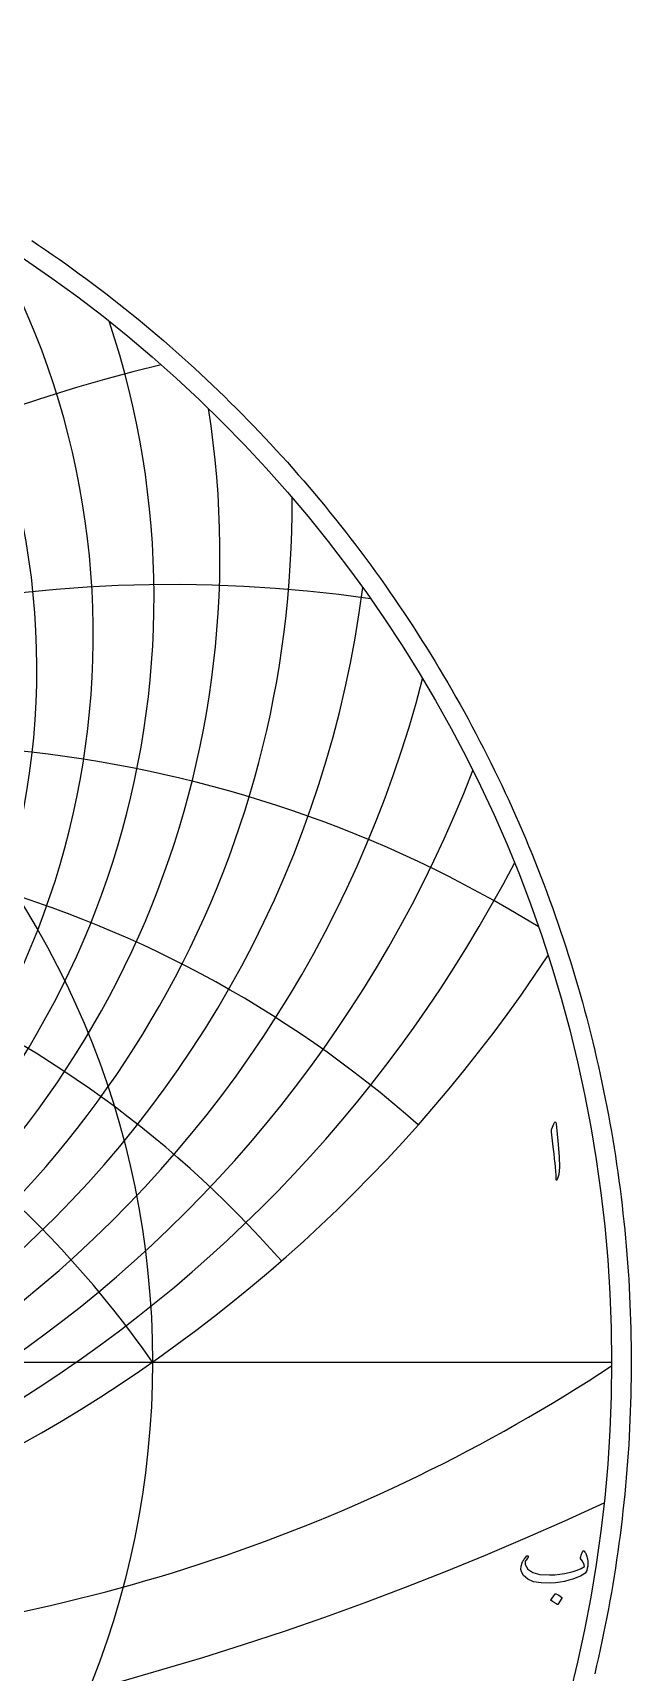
# Model space of a CAD drawing. Header units: millimetres. Extents: x -80 to 80, y -80 to 82.
# Drawn here: x 44.7 to 80.4, y -18.5 to 79.2 of the extents above; entities that cross this region are included whole.
import ezdxf

# ---------------------------------------------------------------- set-up
doc = ezdxf.new("R2010")
doc.units = ezdxf.units.MM
for name, color, linetype in [('CUT_OUTER', 1, 'Continuous'), ('ENGRAVE', 7, 'Continuous'), ('ENGRAVE_FINE', 8, 'Continuous'), ('TEXT', 5, 'Continuous')]:
    doc.layers.add(name, color=color, linetype=linetype)

msp = doc.modelspace()

# ---------------------------------------------------------------- linework, layer by layer
at = {"layer": 'CUT_OUTER'}
msp.add_lwpolyline([(44.6512, 66.8252), (45.0604, 66.55), (45.4679, 66.2722), (45.8736, 65.992), (46.2777, 65.7093), (46.68, 65.4241), (47.0806, 65.1364), (47.4794, 64.8463), (47.8764, 64.5538), (48.2715, 64.2588), (48.6649, 63.9614), (49.0565, 63.6616), (49.4462, 63.3594), (49.834, 63.0548), (50.22, 62.7479), (50.604, 62.4385), (50.9862, 62.1269), (51.3664, 61.8128), (51.7447, 61.4965), (52.1211, 61.1778), (52.4955, 60.8569), (52.8679, 60.5336), (53.2384, 60.2081), (53.6068, 59.8803), (53.9732, 59.5502), (54.3376, 59.2179), (54.6999, 58.8834), (55.0602, 58.5467), (55.4184, 58.2077), (55.7745, 57.8666), (56.1285, 57.5233), (56.4804, 57.1778), (56.8302, 56.8302), (57.1778, 56.4804), (57.5233, 56.1285), (57.8666, 55.7745), (58.2077, 55.4184), (58.5467, 55.0602), (58.8834, 54.6999), (59.2179, 54.3376), (59.5502, 53.9732), (59.8803, 53.6068), (60.2081, 53.2384), (60.5336, 52.8679), (60.8569, 52.4955), (61.1778, 52.1211), (61.4965, 51.7447), (61.8128, 51.3664), (62.1269, 50.9862), (62.4385, 50.604), (62.7479, 50.22), (63.0548, 49.834), (63.3594, 49.4462), (63.6616, 49.0565), (63.9614, 48.6649), (64.2588, 48.2715), (64.5538, 47.8764), (64.8463, 47.4794), (65.1364, 47.0806), (65.4241, 46.68), (65.7093, 46.2777), (65.992, 45.8736), (66.2722, 45.4679), (66.55, 45.0604), (66.8252, 44.6512), (67.0979, 44.2403), (67.3681, 43.8278), (67.6358, 43.4136), (67.9009, 42.9978), (68.1634, 42.5803), (68.4234, 42.1613), (68.6808, 41.7406), (68.9356, 41.3184), (69.1879, 40.8947), (69.4375, 40.4694), (69.6845, 40.0426), (69.9289, 39.6142), (70.1706, 39.1844), (70.4098, 38.7531), (70.6462, 38.3204), (70.88, 37.8862), (71.1111, 37.4505), (71.3396, 37.0135), (71.5654, 36.5751), (71.7884, 36.1353), (72.0088, 35.6941), (72.2265, 35.2516), (72.4414, 34.8078), (72.6536, 34.3626), (72.8631, 33.9162), (73.0698, 33.4684), (73.2738, 33.0195), (73.475, 32.5692), (73.6735, 32.1178), (73.8692, 31.6651), (74.0621, 31.2113), (74.2522, 30.7563), (74.4395, 30.3001), (74.624, 29.8428), (74.8057, 29.3843), (74.9846, 28.9248), (75.1607, 28.4641), (75.3339, 28.0024), (75.5043, 27.5396), (75.6719, 27.0758), (75.8366, 26.611), (75.9985, 26.1452), (76.1575, 25.6784), (76.3136, 25.2106), (76.4668, 24.7419), (76.6172, 24.2722), (76.7647, 23.8016), (76.9093, 23.3302), (77.051, 22.8578), (77.1898, 22.3846), (77.3257, 21.9106), (77.4587, 21.4357), (77.5888, 20.96), (77.7159, 20.4836), (77.8401, 20.0063), (77.9614, 19.5283), (78.0798, 19.0496), (78.1952, 18.5701), (78.3077, 18.09), (78.4172, 17.6092), (78.5238, 17.1277), (78.6274, 16.6455), (78.728, 16.1628), (78.8257, 15.6794), (78.9204, 15.1954), (79.0122, 14.7109), (79.101, 14.2258), (79.1868, 13.7402), (79.2696, 13.2541), (79.3494, 12.7674), (79.4263, 12.2803), (79.5001, 11.7927), (79.571, 11.3047), (79.6388, 10.8163), (79.7037, 10.3274), (79.7656, 9.8381), (79.8244, 9.3485), (79.8803, 8.8586), (79.9332, 8.3683), (79.983, 7.8776), (80.0298, 7.3867), (80.0736, 6.8955), (80.1144, 6.4041), (80.1522, 5.9124), (80.187, 5.4205), (80.2188, 4.9283), (80.2475, 4.436), (80.2732, 3.9436), (80.2959, 3.4509), (80.3155, 2.9582), (80.3322, 2.4653), (80.3458, 1.9724), (80.3564, 1.4793), (80.3639, 0.9863), (80.3685, 0.4931), (80.37, 0), (80.3685, -0.4931), (80.3639, -0.9863), (80.3564, -1.4793), (80.3458, -1.9724), (80.3322, -2.4653), (80.3155, -2.9582), (80.2959, -3.4509), (80.2732, -3.9436), (80.2475, -4.436), (80.2188, -4.9283), (80.187, -5.4205), (80.1522, -5.9124), (80.1144, -6.4041), (80.0736, -6.8955), (80.0298, -7.3867), (79.983, -7.8776), (79.9332, -8.3683), (79.8803, -8.8586), (79.8244, -9.3485), (79.7656, -9.8381), (79.7037, -10.3274), (79.6388, -10.8163), (79.571, -11.3047), (79.5001, -11.7927), (79.4263, -12.2803), (79.3494, -12.7674), (79.2696, -13.2541), (79.1868, -13.7402), (79.101, -14.2258), (79.0122, -14.7109), (78.9204, -15.1954), (78.8257, -15.6794), (78.728, -16.1628), (78.6274, -16.6455), (78.5238, -17.1277), (78.4172, -17.6092), (78.3077, -18.09), (78.1952, -18.5701)], dxfattribs=at)
at = {"layer": 'ENGRAVE'}
msp.add_lwpolyline([(-79.2, 0), (79.2, 0)], dxfattribs=at)
for radius in [79.2, 51.8435]:
    msp.add_circle((0, 0), radius, dxfattribs=at)
for centre, radius, start, end in [((0, 51.0186), 60.1601, 179.528592, 0.471408), ((0, -36.3012), 63.2892, 35, 145), ((0, -36.3012), 63.2892, 35, 145), ((0, 74.0402), 90.3864, 213.457046, 326.542954), ((22.8823, 85.3977), 102.4896, 273.6681, 303.332291)]:
    msp.add_arc(centre, radius, start, end, dxfattribs=at)
at = {"layer": 'ENGRAVE_FINE'}
for centre, radius, start, end in [((0, 41.3284), 44.9536, 136.796083, 43.203917), ((0, 43.3205), 48.3125, 150.489572, 29.510428), ((0, 45.5689), 51.9345, 161.537561, 18.462439), ((75.4251, -36.3012), 98.4605, 103.546168, 166.906822), ((75.4251, -36.3012), 98.4605, 103.546168, 166.906822), ((0, 48.1169), 55.865, 171.048618, 8.951382), ((0, 54.3421), 64.8898, 187.258895, 352.741105), ((53.1059, -36.3012), 82.6182, 81.834622, 163.271883), ((53.1059, -36.3012), 82.6182, 81.834622, 163.271883), ((0, 58.1741), 70.1431, 194.414995, 345.585005), ((36.54, -36.3012), 73.0801, 58.402944, 159.365942), ((36.54, -36.3012), 73.0801, 58.402944, 159.365942), ((0, 62.627), 76.0347, 201.114774, 338.885226), ((23.0354, -36.3012), 67.351, 48.483441, 155.100513), ((23.0354, -36.3012), 67.351, 48.483441, 155.100513), ((0, 67.8493), 82.7151, 207.44167, 332.55833), ((11.1596, -36.3012), 64.2655, 41.18827, 150.361903), ((11.1596, -36.3012), 64.2655, 41.18827, 150.361903), ((0, 160.5223), 186.3705, 245.003172, 294.996828)]:
    msp.add_arc(centre, radius, start, end, dxfattribs=at)
at = {"layer": 'TEXT'}
for points in [[(75.7594, 14.1821), (75.8071, 14.2746), (75.8455, 14.307), (75.8746, 14.2795), (75.8942, 14.1921), (76.0092, 12.9681), (76.0775, 12.2168), (76.0928, 11.6166), (76.0551, 11.1676), (75.9642, 10.8697), (75.9476, 10.8453), (75.933, 10.8322), (75.9202, 10.8303), (75.9092, 10.8397), (75.9005, 10.8544), (75.8942, 10.8734), (75.8905, 10.8969), (75.8892, 10.9246), (75.8892, 11.141), (75.8793, 11.3706), (75.8593, 11.6132), (75.8293, 11.8689), (75.8227, 11.9357), (75.8031, 12.1162), (75.7703, 12.4104), (75.7244, 12.8182), (75.6145, 13.7225), (75.612, 13.7706), (75.6145, 13.8149), (75.622, 13.8555), (75.6344, 13.8923)], [(77.5751, -11.2791), (77.6087, -11.3213), (77.6395, -11.3678), (77.6674, -11.4187), (77.6925, -11.474), (77.7149, -11.5333), (77.7344, -11.5964), (77.7511, -11.6632), (77.765, -11.7338), (77.7831, -11.8755), (77.7875, -12.016), (77.7781, -12.1553), (77.755, -12.2933), (77.72, -12.4164), (77.6751, -12.5157), (77.6201, -12.5912), (77.5552, -12.6431), (77.3491, -12.752), (77.1305, -12.8491), (76.8994, -12.9344), (76.6559, -13.0078), (76.3998, -13.0687), (76.1313, -13.1164), (75.8502, -13.1511), (75.5567, -13.1726), (75.0065, -13.167), (74.555, -13.0902), (74.2021, -12.9422), (73.9479, -12.723), (73.8437, -12.5516), (73.7956, -12.367), (73.8037, -12.1694), (73.868, -11.9586), (73.8897, -11.9131), (73.9148, -11.8668), (73.9434, -11.8195), (73.9754, -11.7712), (74.0109, -11.722), (74.0497, -11.6719), (74.0921, -11.6209), (74.1378, -11.5689), (74.1531, -11.5542), (74.169, -11.5452), (74.1856, -11.5417), (74.2028, -11.5439), (74.2143, -11.5483), (74.224, -11.5564), (74.2318, -11.5683), (74.2377, -11.5839), (74.2405, -11.5985), (74.239, -11.6126), (74.233, -11.626), (74.2227, -11.6388), (74.18, -11.6897), (74.1415, -11.7425), (74.1075, -11.7971), (74.0778, -11.8537), (74.0576, -11.9077), (74.0466, -11.9598), (74.0451, -12.0101), (74.0529, -12.0585), (74.209, -12.3411), (74.5025, -12.5394), (74.9334, -12.6534), (75.5017, -12.683), (75.8142, -12.671), (76.1119, -12.6449), (76.395, -12.6048), (76.6633, -12.5506), (76.9174, -12.4824), (77.1573, -12.4001), (77.3833, -12.3038), (77.5951, -12.1934), (77.5745, -12.0904), (77.5277, -11.9761), (77.4546, -11.8505), (77.3553, -11.7138), (77.3522, -11.7007), (77.3528, -11.6763), (77.3572, -11.6407), (77.3653, -11.5939), (77.3675, -11.5892), (77.369, -11.5851), (77.37, -11.5817), (77.3703, -11.5789), (77.3865, -11.5152), (77.4103, -11.444), (77.4415, -11.3653), (77.4802, -11.2791), (77.4974, -11.2529), (77.5189, -11.2441), (77.5448, -11.2529), (77.5751, -11.2791)], [(75.8315, -13.8221), (75.8377, -13.8159), (75.8465, -13.8121), (75.8577, -13.8109), (75.8715, -13.8121), (75.9686, -13.8515), (76.0601, -13.8996), (76.1459, -13.9564), (76.2262, -14.022), (76.234, -14.032), (76.2374, -14.042), (76.2365, -14.052), (76.2312, -14.062), (75.9964, -14.4417), (75.9876, -14.4507), (75.9764, -14.4529), (75.9626, -14.4482), (75.9464, -14.4367), (75.9323, -14.4267), (75.9102, -14.4117), (75.8799, -14.3917), (75.8415, -14.3667), (75.7943, -14.3367), (75.7378, -14.3018), (75.6719, -14.2618), (75.5967, -14.2168), (75.5867, -14.2093), (75.5817, -14.2018), (75.5817, -14.1943), (75.5867, -14.1869)]]:
    msp.add_lwpolyline(points, close=True, dxfattribs=at)

doc.saveas('drawing.dxf')
